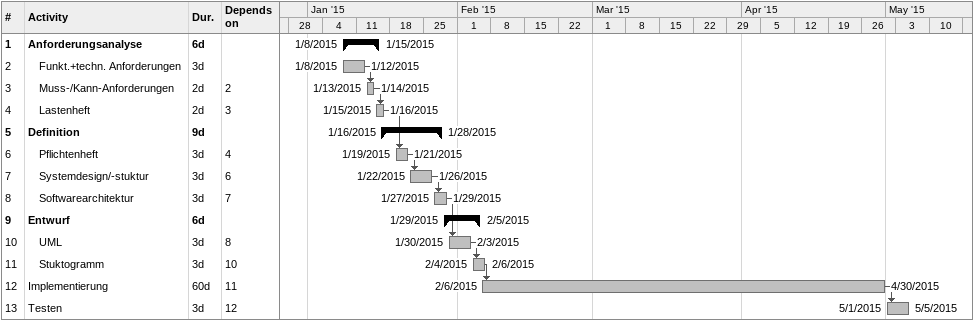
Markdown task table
| ID | Level | Task | Duration | Start | Finish | Predecessors |
|---|---|---|---|---|---|---|
| 1 | 1 | **Anforderungsanalyse** | 6d | 2015-01-08 | 2015-01-15 |  |
| 2 | 2 | Funkt.+techn. Anforderungen | 3d | 2015-01-08 | 2015-01-12 |  |
| 3 | 2 | Muss-/Kann-Anforderungen | 2d | 2015-01-13 | 2015-01-14 | 2 |
| 4 | 2 | Lastenheft | 2d | 2015-01-15 | 2015-01-16 | 3 |
| 5 | 1 | **Definition** | 9d | 2015-01-16 | 2015-01-28 |  |
| 6 | 2 | Pflichtenheft | 3d | 2015-01-19 | 2015-01-21 | 4 |
| 7 | 2 | Systemdesign/-stuktur | 3d | 2015-01-22 | 2015-01-26 | 6 |
| 8 | 2 | Softwarearchitektur | 3d | 2015-01-27 | 2015-01-29 | 7 |
| 9 | 1 | **Entwurf** | 6d | 2015-01-29 | 2015-02-05 |  |
| 10 | 2 | UML | 3d | 2015-01-30 | 2015-02-03 | 8 |
| 11 | 2 | Stuktogramm | 3d | 2015-02-04 | 2015-02-06 | 10 |
| 12 | 1 | Implementierung | 60d | 2015-02-06 | 2015-04-30 | 11 |
| 13 | 1 | Testen | 3d | 2015-05-01 | 2015-05-05 | 12 |
